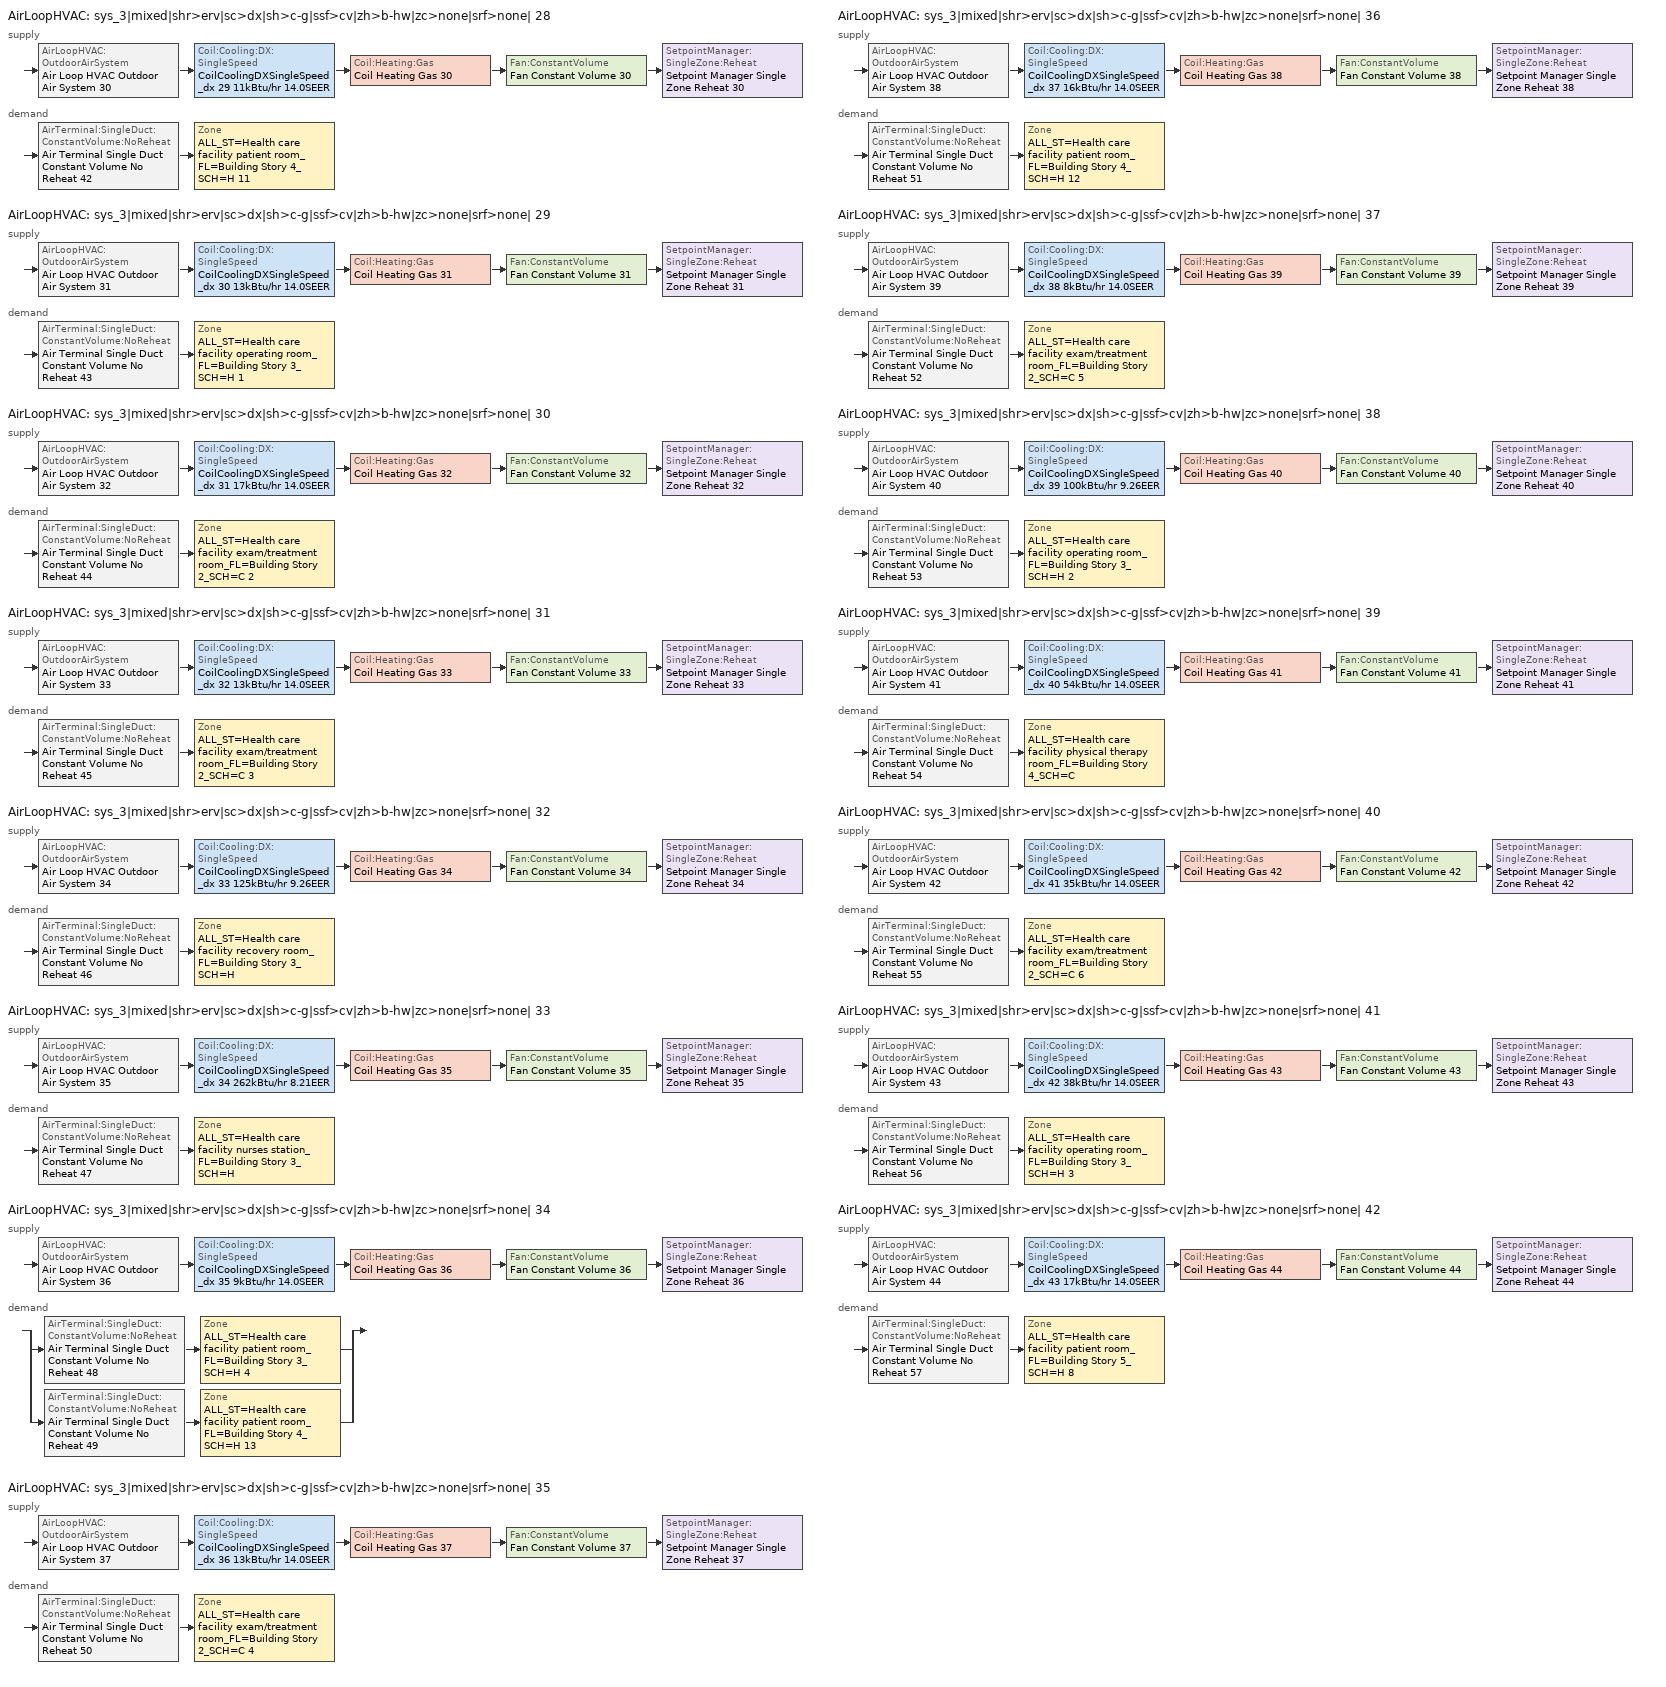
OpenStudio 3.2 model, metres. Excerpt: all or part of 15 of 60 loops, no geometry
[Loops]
AirLoopHVAC 'sys_3|mixed|shr>erv|sc>dx|sh>c-g|ssf>cv|zh>b-hw|zc>none|srf>none| 28'
 supply: AirLoopHVAC:OutdoorAirSystem 'Air Loop HVAC Outdoor Air System 30' > Coil:Cooling:DX:SingleSpeed 'CoilCoolingDXSingleSpeed_dx 29 11kBtu/hr 14.0SEER' > Coil:Heating:Gas 'Coil Heating Gas 30' > Fan:ConstantVolume 'Fan Constant Volume 30' > SetpointManager:SingleZone:Reheat 'Setpoint Manager Single Zone Reheat 30'
 demand: AirTerminal:SingleDuct:ConstantVolume:NoReheat 'Air Terminal Single Duct Constant Volume No Reheat 42' > Zone 'ALL_ST=Health care facility patient room_FL=Building Story 4_SCH=H 11'
AirLoopHVAC 'sys_3|mixed|shr>erv|sc>dx|sh>c-g|ssf>cv|zh>b-hw|zc>none|srf>none| 29'
 supply: AirLoopHVAC:OutdoorAirSystem 'Air Loop HVAC Outdoor Air System 31' > Coil:Cooling:DX:SingleSpeed 'CoilCoolingDXSingleSpeed_dx 30 13kBtu/hr 14.0SEER' > Coil:Heating:Gas 'Coil Heating Gas 31' > Fan:ConstantVolume 'Fan Constant Volume 31' > SetpointManager:SingleZone:Reheat 'Setpoint Manager Single Zone Reheat 31'
 demand: AirTerminal:SingleDuct:ConstantVolume:NoReheat 'Air Terminal Single Duct Constant Volume No Reheat 43' > Zone 'ALL_ST=Health care facility operating room_FL=Building Story 3_SCH=H 1'
AirLoopHVAC 'sys_3|mixed|shr>erv|sc>dx|sh>c-g|ssf>cv|zh>b-hw|zc>none|srf>none| 30'
 supply: AirLoopHVAC:OutdoorAirSystem 'Air Loop HVAC Outdoor Air System 32' > Coil:Cooling:DX:SingleSpeed 'CoilCoolingDXSingleSpeed_dx 31 17kBtu/hr 14.0SEER' > Coil:Heating:Gas 'Coil Heating Gas 32' > Fan:ConstantVolume 'Fan Constant Volume 32' > SetpointManager:SingleZone:Reheat 'Setpoint Manager Single Zone Reheat 32'
 demand: AirTerminal:SingleDuct:ConstantVolume:NoReheat 'Air Terminal Single Duct Constant Volume No Reheat 44' > Zone 'ALL_ST=Health care facility exam/treatment room_FL=Building Story 2_SCH=C 2'
AirLoopHVAC 'sys_3|mixed|shr>erv|sc>dx|sh>c-g|ssf>cv|zh>b-hw|zc>none|srf>none| 31'
 supply: AirLoopHVAC:OutdoorAirSystem 'Air Loop HVAC Outdoor Air System 33' > Coil:Cooling:DX:SingleSpeed 'CoilCoolingDXSingleSpeed_dx 32 13kBtu/hr 14.0SEER' > Coil:Heating:Gas 'Coil Heating Gas 33' > Fan:ConstantVolume 'Fan Constant Volume 33' > SetpointManager:SingleZone:Reheat 'Setpoint Manager Single Zone Reheat 33'
 demand: AirTerminal:SingleDuct:ConstantVolume:NoReheat 'Air Terminal Single Duct Constant Volume No Reheat 45' > Zone 'ALL_ST=Health care facility exam/treatment room_FL=Building Story 2_SCH=C 3'
AirLoopHVAC 'sys_3|mixed|shr>erv|sc>dx|sh>c-g|ssf>cv|zh>b-hw|zc>none|srf>none| 32'
 supply: AirLoopHVAC:OutdoorAirSystem 'Air Loop HVAC Outdoor Air System 34' > Coil:Cooling:DX:SingleSpeed 'CoilCoolingDXSingleSpeed_dx 33 125kBtu/hr 9.26EER' > Coil:Heating:Gas 'Coil Heating Gas 34' > Fan:ConstantVolume 'Fan Constant Volume 34' > SetpointManager:SingleZone:Reheat 'Setpoint Manager Single Zone Reheat 34'
 demand: AirTerminal:SingleDuct:ConstantVolume:NoReheat 'Air Terminal Single Duct Constant Volume No Reheat 46' > Zone 'ALL_ST=Health care facility recovery room_FL=Building Story 3_SCH=H'
AirLoopHVAC 'sys_3|mixed|shr>erv|sc>dx|sh>c-g|ssf>cv|zh>b-hw|zc>none|srf>none| 33'
 supply: AirLoopHVAC:OutdoorAirSystem 'Air Loop HVAC Outdoor Air System 35' > Coil:Cooling:DX:SingleSpeed 'CoilCoolingDXSingleSpeed_dx 34 262kBtu/hr 8.21EER' > Coil:Heating:Gas 'Coil Heating Gas 35' > Fan:ConstantVolume 'Fan Constant Volume 35' > SetpointManager:SingleZone:Reheat 'Setpoint Manager Single Zone Reheat 35'
 demand: AirTerminal:SingleDuct:ConstantVolume:NoReheat 'Air Terminal Single Duct Constant Volume No Reheat 47' > Zone 'ALL_ST=Health care facility nurses station_FL=Building Story 3_SCH=H'
AirLoopHVAC 'sys_3|mixed|shr>erv|sc>dx|sh>c-g|ssf>cv|zh>b-hw|zc>none|srf>none| 34'
 supply: AirLoopHVAC:OutdoorAirSystem 'Air Loop HVAC Outdoor Air System 36' > Coil:Cooling:DX:SingleSpeed 'CoilCoolingDXSingleSpeed_dx 35 9kBtu/hr 14.0SEER' > Coil:Heating:Gas 'Coil Heating Gas 36' > Fan:ConstantVolume 'Fan Constant Volume 36' > SetpointManager:SingleZone:Reheat 'Setpoint Manager Single Zone Reheat 36'
 demand: split
  | AirTerminal:SingleDuct:ConstantVolume:NoReheat 'Air Terminal Single Duct Constant Volume No Reheat 48' > Zone 'ALL_ST=Health care facility patient room_FL=Building Story 3_SCH=H 4'
  | AirTerminal:SingleDuct:ConstantVolume:NoReheat 'Air Terminal Single Duct Constant Volume No Reheat 49' > Zone 'ALL_ST=Health care facility patient room_FL=Building Story 4_SCH=H 13'
AirLoopHVAC 'sys_3|mixed|shr>erv|sc>dx|sh>c-g|ssf>cv|zh>b-hw|zc>none|srf>none| 35'
 supply: AirLoopHVAC:OutdoorAirSystem 'Air Loop HVAC Outdoor Air System 37' > Coil:Cooling:DX:SingleSpeed 'CoilCoolingDXSingleSpeed_dx 36 13kBtu/hr 14.0SEER' > Coil:Heating:Gas 'Coil Heating Gas 37' > Fan:ConstantVolume 'Fan Constant Volume 37' > SetpointManager:SingleZone:Reheat 'Setpoint Manager Single Zone Reheat 37'
 demand: AirTerminal:SingleDuct:ConstantVolume:NoReheat 'Air Terminal Single Duct Constant Volume No Reheat 50' > Zone 'ALL_ST=Health care facility exam/treatment room_FL=Building Story 2_SCH=C 4'
AirLoopHVAC 'sys_3|mixed|shr>erv|sc>dx|sh>c-g|ssf>cv|zh>b-hw|zc>none|srf>none| 36'
 supply: AirLoopHVAC:OutdoorAirSystem 'Air Loop HVAC Outdoor Air System 38' > Coil:Cooling:DX:SingleSpeed 'CoilCoolingDXSingleSpeed_dx 37 16kBtu/hr 14.0SEER' > Coil:Heating:Gas 'Coil Heating Gas 38' > Fan:ConstantVolume 'Fan Constant Volume 38' > SetpointManager:SingleZone:Reheat 'Setpoint Manager Single Zone Reheat 38'
 demand: AirTerminal:SingleDuct:ConstantVolume:NoReheat 'Air Terminal Single Duct Constant Volume No Reheat 51' > Zone 'ALL_ST=Health care facility patient room_FL=Building Story 4_SCH=H 12'
AirLoopHVAC 'sys_3|mixed|shr>erv|sc>dx|sh>c-g|ssf>cv|zh>b-hw|zc>none|srf>none| 37'
 supply: AirLoopHVAC:OutdoorAirSystem 'Air Loop HVAC Outdoor Air System 39' > Coil:Cooling:DX:SingleSpeed 'CoilCoolingDXSingleSpeed_dx 38 8kBtu/hr 14.0SEER' > Coil:Heating:Gas 'Coil Heating Gas 39' > Fan:ConstantVolume 'Fan Constant Volume 39' > SetpointManager:SingleZone:Reheat 'Setpoint Manager Single Zone Reheat 39'
 demand: AirTerminal:SingleDuct:ConstantVolume:NoReheat 'Air Terminal Single Duct Constant Volume No Reheat 52' > Zone 'ALL_ST=Health care facility exam/treatment room_FL=Building Story 2_SCH=C 5'
AirLoopHVAC 'sys_3|mixed|shr>erv|sc>dx|sh>c-g|ssf>cv|zh>b-hw|zc>none|srf>none| 38'
 supply: AirLoopHVAC:OutdoorAirSystem 'Air Loop HVAC Outdoor Air System 40' > Coil:Cooling:DX:SingleSpeed 'CoilCoolingDXSingleSpeed_dx 39 100kBtu/hr 9.26EER' > Coil:Heating:Gas 'Coil Heating Gas 40' > Fan:ConstantVolume 'Fan Constant Volume 40' > SetpointManager:SingleZone:Reheat 'Setpoint Manager Single Zone Reheat 40'
 demand: AirTerminal:SingleDuct:ConstantVolume:NoReheat 'Air Terminal Single Duct Constant Volume No Reheat 53' > Zone 'ALL_ST=Health care facility operating room_FL=Building Story 3_SCH=H 2'
AirLoopHVAC 'sys_3|mixed|shr>erv|sc>dx|sh>c-g|ssf>cv|zh>b-hw|zc>none|srf>none| 39'
 supply: AirLoopHVAC:OutdoorAirSystem 'Air Loop HVAC Outdoor Air System 41' > Coil:Cooling:DX:SingleSpeed 'CoilCoolingDXSingleSpeed_dx 40 54kBtu/hr 14.0SEER' > Coil:Heating:Gas 'Coil Heating Gas 41' > Fan:ConstantVolume 'Fan Constant Volume 41' > SetpointManager:SingleZone:Reheat 'Setpoint Manager Single Zone Reheat 41'
 demand: AirTerminal:SingleDuct:ConstantVolume:NoReheat 'Air Terminal Single Duct Constant Volume No Reheat 54' > Zone 'ALL_ST=Health care facility physical therapy room_FL=Building Story 4_SCH=C'
AirLoopHVAC 'sys_3|mixed|shr>erv|sc>dx|sh>c-g|ssf>cv|zh>b-hw|zc>none|srf>none| 40'
 supply: AirLoopHVAC:OutdoorAirSystem 'Air Loop HVAC Outdoor Air System 42' > Coil:Cooling:DX:SingleSpeed 'CoilCoolingDXSingleSpeed_dx 41 35kBtu/hr 14.0SEER' > Coil:Heating:Gas 'Coil Heating Gas 42' > Fan:ConstantVolume 'Fan Constant Volume 42' > SetpointManager:SingleZone:Reheat 'Setpoint Manager Single Zone Reheat 42'
 demand: AirTerminal:SingleDuct:ConstantVolume:NoReheat 'Air Terminal Single Duct Constant Volume No Reheat 55' > Zone 'ALL_ST=Health care facility exam/treatment room_FL=Building Story 2_SCH=C 6'
AirLoopHVAC 'sys_3|mixed|shr>erv|sc>dx|sh>c-g|ssf>cv|zh>b-hw|zc>none|srf>none| 41'
 supply: AirLoopHVAC:OutdoorAirSystem 'Air Loop HVAC Outdoor Air System 43' > Coil:Cooling:DX:SingleSpeed 'CoilCoolingDXSingleSpeed_dx 42 38kBtu/hr 14.0SEER' > Coil:Heating:Gas 'Coil Heating Gas 43' > Fan:ConstantVolume 'Fan Constant Volume 43' > SetpointManager:SingleZone:Reheat 'Setpoint Manager Single Zone Reheat 43'
 demand: AirTerminal:SingleDuct:ConstantVolume:NoReheat 'Air Terminal Single Duct Constant Volume No Reheat 56' > Zone 'ALL_ST=Health care facility operating room_FL=Building Story 3_SCH=H 3'
AirLoopHVAC 'sys_3|mixed|shr>erv|sc>dx|sh>c-g|ssf>cv|zh>b-hw|zc>none|srf>none| 42'
 supply: AirLoopHVAC:OutdoorAirSystem 'Air Loop HVAC Outdoor Air System 44' > Coil:Cooling:DX:SingleSpeed 'CoilCoolingDXSingleSpeed_dx 43 17kBtu/hr 14.0SEER' > Coil:Heating:Gas 'Coil Heating Gas 44' > Fan:ConstantVolume 'Fan Constant Volume 44' > SetpointManager:SingleZone:Reheat 'Setpoint Manager Single Zone Reheat 44'
 demand: AirTerminal:SingleDuct:ConstantVolume:NoReheat 'Air Terminal Single Duct Constant Volume No Reheat 57' > Zone 'ALL_ST=Health care facility patient room_FL=Building Story 5_SCH=H 8'
[Sizing:Zone] Zone Cooling Design Supply Air Temperature Input Method=TemperatureDifference; Zone Cooling Design Supply Air Temperature {C}=14; Zone Cooling Design Supply Air Temperature Difference {deltaC}=11; Zone Heating Design Supply Air Temperature Input Method=TemperatureDifference; Zone Heating Design Supply Air Temperature {C}=40; Zone Heating Design Supply Air Temperature Difference {deltaC}=21; Zone Cooling Design Supply Air Humidity Ratio {kg-H2O/kg-air}=0.0085; Zone Heating Design Supply Air Humidity Ratio {kg-H2O/kg-air}=0.008; Zone Heating Sizing Factor=1.3; Zone Cooling Sizing Factor=1.1; Cooling Design Air Flow Method=DesignDay; Heating Design Air Flow Method=DesignDay; Account for Dedicated Outdoor Air System=No; Dedicated Outdoor Air System Control Strategy=NeutralSupplyAir; Dedicated Outdoor Air Low Setpoint Temperature for Design {C}=autosize; Dedicated Outdoor Air High Setpoint Temperature for Design {C}=autosize
ALL_ST=Health care facility patient room_FL=Building Story 4_SCH=H 11; ALL_ST=Health care facility operating room_FL=Building Story 3_SCH=H 1; ALL_ST=Health care facility exam/treatment room_FL=Building Story 2_SCH=C 2; ALL_ST=Health care facility exam/treatment room_FL=Building Story 2_SCH=C 3; ALL_ST=Health care facility recovery room_FL=Building Story 3_SCH=H; ALL_ST=Health care facility nurses station_FL=Building Story 3_SCH=H; ALL_ST=Health care facility patient room_FL=Building Story 3_SCH=H 4; ALL_ST=Health care facility exam/treatment room_FL=Building Story 2_SCH=C 4; ALL_ST=Health care facility patient room_FL=Building Story 4_SCH=H 12; ALL_ST=Health care facility exam/treatment room_FL=Building Story 2_SCH=C 5; ALL_ST=Health care facility operating room_FL=Building Story 3_SCH=H 2; ALL_ST=Health care facility physical therapy room_FL=Building Story 4_SCH=C; ALL_ST=Health care facility exam/treatment room_FL=Building Story 2_SCH=C 6; ALL_ST=Health care facility operating room_FL=Building Story 3_SCH=H 3; ALL_ST=Health care facility patient room_FL=Building Story 5_SCH=H 8; ALL_ST=Health care facility patient room_FL=Building Story 4_SCH=H 13
[Zone equipment]
ALL_ST=Health care facility patient room_FL=Building Story 4_SCH=H 11: Zone HVAC Baseboard Convective Water 42, Air Terminal Single Duct Constant Volume No Reheat 42
ALL_ST=Health care facility operating room_FL=Building Story 3_SCH=H 1: Zone HVAC Baseboard Convective Water 43, Air Terminal Single Duct Constant Volume No Reheat 43
ALL_ST=Health care facility exam/treatment room_FL=Building Story 2_SCH=C 2: Zone HVAC Baseboard Convective Water 44, Air Terminal Single Duct Constant Volume No Reheat 44
ALL_ST=Health care facility exam/treatment room_FL=Building Story 2_SCH=C 3: Zone HVAC Baseboard Convective Water 45, Air Terminal Single Duct Constant Volume No Reheat 45
ALL_ST=Health care facility recovery room_FL=Building Story 3_SCH=H: Zone HVAC Baseboard Convective Water 46, Air Terminal Single Duct Constant Volume No Reheat 46
ALL_ST=Health care facility nurses station_FL=Building Story 3_SCH=H: Zone HVAC Baseboard Convective Water 47, Air Terminal Single Duct Constant Volume No Reheat 47
ALL_ST=Health care facility patient room_FL=Building Story 3_SCH=H 4: Zone HVAC Baseboard Convective Water 48, Air Terminal Single Duct Constant Volume No Reheat 48
ALL_ST=Health care facility exam/treatment room_FL=Building Story 2_SCH=C 4: Zone HVAC Baseboard Convective Water 50, Air Terminal Single Duct Constant Volume No Reheat 50
ALL_ST=Health care facility patient room_FL=Building Story 4_SCH=H 12: Zone HVAC Baseboard Convective Water 51, Air Terminal Single Duct Constant Volume No Reheat 51
ALL_ST=Health care facility exam/treatment room_FL=Building Story 2_SCH=C 5: Zone HVAC Baseboard Convective Water 52, Air Terminal Single Duct Constant Volume No Reheat 52
ALL_ST=Health care facility operating room_FL=Building Story 3_SCH=H 2: Zone HVAC Baseboard Convective Water 53, Air Terminal Single Duct Constant Volume No Reheat 53
ALL_ST=Health care facility physical therapy room_FL=Building Story 4_SCH=C: Zone HVAC Baseboard Convective Water 54, Air Terminal Single Duct Constant Volume No Reheat 54
ALL_ST=Health care facility exam/treatment room_FL=Building Story 2_SCH=C 6: Zone HVAC Baseboard Convective Water 55, Air Terminal Single Duct Constant Volume No Reheat 55
ALL_ST=Health care facility operating room_FL=Building Story 3_SCH=H 3: Zone HVAC Baseboard Convective Water 56, Air Terminal Single Duct Constant Volume No Reheat 56
ALL_ST=Health care facility patient room_FL=Building Story 5_SCH=H 8: Zone HVAC Baseboard Convective Water 57, Air Terminal Single Duct Constant Volume No Reheat 57
ALL_ST=Health care facility patient room_FL=Building Story 4_SCH=H 13: Zone HVAC Baseboard Convective Water 49, Air Terminal Single Duct Constant Volume No Reheat 49
[AirLoopHVAC] Design Supply Air Flow Rate {m3/s}=autosize; Design Return Air Flow Fraction of Supply Air Flow=1
Name | Availability Schedule
sys_3|mixed|shr>erv|sc>dx|sh>c-g|ssf>cv|zh>b-hw|zc>none|srf>none| 28 | sys_3|mixed|shr>none|sc>dx|sh>c-g|ssf>cv|zh>b-hw|zc>none|srf>none| 28 Occ Sch
sys_3|mixed|shr>erv|sc>dx|sh>c-g|ssf>cv|zh>b-hw|zc>none|srf>none| 29 | sys_3|mixed|shr>none|sc>dx|sh>c-g|ssf>cv|zh>b-hw|zc>none|srf>none| 29 Occ Sch
sys_3|mixed|shr>erv|sc>dx|sh>c-g|ssf>cv|zh>b-hw|zc>none|srf>none| 30 | sys_3|mixed|shr>none|sc>dx|sh>c-g|ssf>cv|zh>b-hw|zc>none|srf>none| 30 Occ Sch
sys_3|mixed|shr>erv|sc>dx|sh>c-g|ssf>cv|zh>b-hw|zc>none|srf>none| 31 | sys_3|mixed|shr>none|sc>dx|sh>c-g|ssf>cv|zh>b-hw|zc>none|srf>none| 31 Occ Sch
sys_3|mixed|shr>erv|sc>dx|sh>c-g|ssf>cv|zh>b-hw|zc>none|srf>none| 32 | sys_3|mixed|shr>none|sc>dx|sh>c-g|ssf>cv|zh>b-hw|zc>none|srf>none| 32 Occ Sch
sys_3|mixed|shr>erv|sc>dx|sh>c-g|ssf>cv|zh>b-hw|zc>none|srf>none| 33 | sys_3|mixed|shr>none|sc>dx|sh>c-g|ssf>cv|zh>b-hw|zc>none|srf>none| 33 Occ Sch
sys_3|mixed|shr>erv|sc>dx|sh>c-g|ssf>cv|zh>b-hw|zc>none|srf>none| 34 | sys_3|mixed|shr>none|sc>dx|sh>c-g|ssf>cv|zh>b-hw|zc>none|srf>none| 34 Occ Sch
sys_3|mixed|shr>erv|sc>dx|sh>c-g|ssf>cv|zh>b-hw|zc>none|srf>none| 35 | sys_3|mixed|shr>none|sc>dx|sh>c-g|ssf>cv|zh>b-hw|zc>none|srf>none| 35 Occ Sch
sys_3|mixed|shr>erv|sc>dx|sh>c-g|ssf>cv|zh>b-hw|zc>none|srf>none| 36 | sys_3|mixed|shr>none|sc>dx|sh>c-g|ssf>cv|zh>b-hw|zc>none|srf>none| 36 Occ Sch
sys_3|mixed|shr>erv|sc>dx|sh>c-g|ssf>cv|zh>b-hw|zc>none|srf>none| 37 | sys_3|mixed|shr>none|sc>dx|sh>c-g|ssf>cv|zh>b-hw|zc>none|srf>none| 37 Occ Sch
sys_3|mixed|shr>erv|sc>dx|sh>c-g|ssf>cv|zh>b-hw|zc>none|srf>none| 38 | sys_3|mixed|shr>none|sc>dx|sh>c-g|ssf>cv|zh>b-hw|zc>none|srf>none| 38 Occ Sch
sys_3|mixed|shr>erv|sc>dx|sh>c-g|ssf>cv|zh>b-hw|zc>none|srf>none| 39 | sys_3|mixed|shr>none|sc>dx|sh>c-g|ssf>cv|zh>b-hw|zc>none|srf>none| 39 Occ Sch
sys_3|mixed|shr>erv|sc>dx|sh>c-g|ssf>cv|zh>b-hw|zc>none|srf>none| 40 | sys_3|mixed|shr>none|sc>dx|sh>c-g|ssf>cv|zh>b-hw|zc>none|srf>none| 40 Occ Sch
sys_3|mixed|shr>erv|sc>dx|sh>c-g|ssf>cv|zh>b-hw|zc>none|srf>none| 41 | sys_3|mixed|shr>none|sc>dx|sh>c-g|ssf>cv|zh>b-hw|zc>none|srf>none| 41 Occ Sch
sys_3|mixed|shr>erv|sc>dx|sh>c-g|ssf>cv|zh>b-hw|zc>none|srf>none| 42 | sys_3|mixed|shr>none|sc>dx|sh>c-g|ssf>cv|zh>b-hw|zc>none|srf>none| 42 Occ Sch
[Sizing:System] Type of Load to Size On=Sensible; Design Outdoor Air Flow Rate {m3/s}=Autosize; Central Heating Maximum System Air Flow Ratio=1; Preheat Design Temperature {C}=7; Preheat Design Humidity Ratio {kg-H2O/kg-Air}=0.008; Precool Design Temperature {C}=13; Precool Design Humidity Ratio {kg-H2O/kg-Air}=0.008; Central Cooling Design Supply Air Temperature {C}=13; Central Heating Design Supply Air Temperature {C}=43; Sizing Option=NonCoincident; 100% Outdoor Air in Cooling=No; 100% Outdoor Air in Heating=No; Central Cooling Design Supply Air Humidity Ratio {kg-H2O/kg-Air}=0.0085; Central Heating Design Supply Air Humidity Ratio {kg-H2O/kg-Air}=0.008; Cooling Design Air Flow Method=DesignDay; Cooling Design Air Flow Rate {m3/s}=0; Heating Design Air Flow Method=DesignDay; Heating Design Air Flow Rate {m3/s}=0; System Outdoor Air Method=ZoneSum; Zone Maximum Outdoor Air Fraction=1; Cooling Supply Air Flow Rate Per Floor Area {m3/s-m2}=0.00996765; Cooling Fraction of Autosized Cooling Supply Air Flow Rate=1; Cooling Supply Air Flow Rate Per Unit Cooling Capacity {m3/s-W}=3.94755e-05; Heating Supply Air Flow Rate Per Floor Area {m3/s-m2}=0.00996765; Heating Fraction of Autosized Heating Supply Air Flow Rate=1; Heating Fraction of Autosized Cooling Supply Air Flow Rate=1; Heating Supply Air Flow Rate Per Unit Heating Capacity {m3/s-W}=3.15882e-05; Cooling Design Capacity Method=CoolingDesignCapacity; Cooling Design Capacity {W}=autosize; Cooling Design Capacity Per Floor Area {W/m2}=234.7; Fraction of Autosized Cooling Design Capacity=1; Heating Design Capacity Method=HeatingDesignCapacity; Heating Design Capacity {W}=autosize; Heating Design Capacity Per Floor Area {W/m2}=157; Fraction of Autosized Heating Design Capacity=1; Central Cooling Capacity Control Method=OnOff
sys_3|mixed|shr>erv|sc>dx|sh>c-g|ssf>cv|zh>b-hw|zc>none|srf>none| 28; sys_3|mixed|shr>erv|sc>dx|sh>c-g|ssf>cv|zh>b-hw|zc>none|srf>none| 29; sys_3|mixed|shr>erv|sc>dx|sh>c-g|ssf>cv|zh>b-hw|zc>none|srf>none| 30; sys_3|mixed|shr>erv|sc>dx|sh>c-g|ssf>cv|zh>b-hw|zc>none|srf>none| 31; sys_3|mixed|shr>erv|sc>dx|sh>c-g|ssf>cv|zh>b-hw|zc>none|srf>none| 32; sys_3|mixed|shr>erv|sc>dx|sh>c-g|ssf>cv|zh>b-hw|zc>none|srf>none| 33; sys_3|mixed|shr>erv|sc>dx|sh>c-g|ssf>cv|zh>b-hw|zc>none|srf>none| 34; sys_3|mixed|shr>erv|sc>dx|sh>c-g|ssf>cv|zh>b-hw|zc>none|srf>none| 35; sys_3|mixed|shr>erv|sc>dx|sh>c-g|ssf>cv|zh>b-hw|zc>none|srf>none| 36; sys_3|mixed|shr>erv|sc>dx|sh>c-g|ssf>cv|zh>b-hw|zc>none|srf>none| 37; sys_3|mixed|shr>erv|sc>dx|sh>c-g|ssf>cv|zh>b-hw|zc>none|srf>none| 38; sys_3|mixed|shr>erv|sc>dx|sh>c-g|ssf>cv|zh>b-hw|zc>none|srf>none| 39; sys_3|mixed|shr>erv|sc>dx|sh>c-g|ssf>cv|zh>b-hw|zc>none|srf>none| 40; sys_3|mixed|shr>erv|sc>dx|sh>c-g|ssf>cv|zh>b-hw|zc>none|srf>none| 41; sys_3|mixed|shr>erv|sc>dx|sh>c-g|ssf>cv|zh>b-hw|zc>none|srf>none| 42
[Fan:ConstantVolume] Availability Schedule=Always On Discrete; Fan Total Efficiency=0.39975; Pressure Rise {Pa}=640; Maximum Flow Rate {m3/s}=AutoSize; Motor Efficiency=0.615
Fan Constant Volume 30; Fan Constant Volume 31; Fan Constant Volume 32; Fan Constant Volume 33; Fan Constant Volume 34; Fan Constant Volume 35; Fan Constant Volume 36; Fan Constant Volume 37; Fan Constant Volume 38; Fan Constant Volume 39; Fan Constant Volume 40; Fan Constant Volume 41; Fan Constant Volume 42; Fan Constant Volume 43; Fan Constant Volume 44
[Coil:Cooling:DX:SingleSpeed] Availability Schedule=Always On Discrete; Rated Total Cooling Capacity {W}=autosize; Rated Sensible Heat Ratio=autosize; Rated Air Flow Rate {m3/s}=autosize; Rated Evaporator Fan Power Per Volume Flow Rate {W/(m3/s)}=773.3; Total Cooling Capacity Function of Temperature Curve=DXCOOL-NECB2011-REF-CAPFT; Total Cooling Capacity Function of Flow Fraction Curve=DXCOOL-NECB2011-REF-CAPFFLOW; Energy Input Ratio Function of Temperature Curve=DXCOOL-NECB2011-REF-COOLEIRFT; Energy Input Ratio Function of Flow Fraction Curve=DXCOOL-NECB2011-REF-COOLEIRFFLOW; Part Load Fraction Correlation Curve=DXCOOL-NECB2011-REF-COOLPLFFPLR; Minimum Outdoor Dry-Bulb Temperature for Compressor Operation {C}=-25; Condenser Type=AirCooled; Evaporative Condenser Effectiveness=0; Evaporative Condenser Air Flow Rate {m3/s}=Autosize; Evaporative Condenser Pump Rated Power Consumption {W}=Autosize; Crankcase Heater Capacity {W}=0; Maximum Outdoor Dry-Bulb Temperature for Crankcase Heater Operation {C}=0; Basin Heater Capacity {W/K}=0; Basin Heater Setpoint Temperature {C}=10
Name | Rated COP {W/W}
CoilCoolingDXSingleSpeed_dx 29 11kBtu/hr 14.0SEER; CoilCoolingDXSingleSpeed_dx 30 13kBtu/hr 14.0SEER; CoilCoolingDXSingleSpeed_dx 31 17kBtu/hr 14.0SEER; CoilCoolingDXSingleSpeed_dx 32 13kBtu/hr 14.0SEER; CoilCoolingDXSingleSpeed_dx 35 9kBtu/hr 14.0SEER; CoilCoolingDXSingleSpeed_dx 36 13kBtu/hr 14.0SEER; CoilCoolingDXSingleSpeed_dx 37 16kBtu/hr 14.0SEER; CoilCoolingDXSingleSpeed_dx 38 8kBtu/hr 14.0SEER; CoilCoolingDXSingleSpeed_dx 40 54kBtu/hr 14.0SEER; CoilCoolingDXSingleSpeed_dx 41 35kBtu/hr 14.0SEER; CoilCoolingDXSingleSpeed_dx 42 38kBtu/hr 14.0SEER; CoilCoolingDXSingleSpeed_dx 43 17kBtu/hr 14.0SEER | 4.11713
CoilCoolingDXSingleSpeed_dx 33 125kBtu/hr 9.26EER; CoilCoolingDXSingleSpeed_dx 39 100kBtu/hr 9.26EER | 3.21949
CoilCoolingDXSingleSpeed_dx 34 262kBtu/hr 8.21EER | 2.8699
[Coil:Heating:Gas] Availability Schedule=Always On Discrete; Nominal Capacity {W}=AutoSize; Parasitic Electric Load {W}=0; Part Load Fraction Correlation Curve=FURNACE-EFFPLR-NECB2011; Parasitic Gas Load {W}=0
Name | Gas Burner Efficiency
Coil Heating Gas 30; Coil Heating Gas 31; Coil Heating Gas 32; Coil Heating Gas 33; Coil Heating Gas 36; Coil Heating Gas 37; Coil Heating Gas 38; Coil Heating Gas 39; Coil Heating Gas 41; Coil Heating Gas 42; Coil Heating Gas 43; Coil Heating Gas 44 | 0.924
Coil Heating Gas 34; Coil Heating Gas 35; Coil Heating Gas 40 | 0.81
[Controller:OutdoorAir] Minimum Outdoor Air Flow Rate {m3/s}=autosize; Maximum Outdoor Air Flow Rate {m3/s}=Autosize; Economizer Control Action Type=ModulateFlow; Lockout Type=NoLockout; Minimum Limit Type=FixedMinimum; High Humidity Control=No; Heat Recovery Bypass Control Type=BypassWhenOAFlowGreaterThanMinimum
Name | Economizer Control Type | Economizer Maximum Limit Dry-Bulb Temperature {C} | Economizer Maximum Limit Enthalpy {J/kg} | Economizer Minimum Limit Dry-Bulb Temperature {C} | Minimum Outdoor Air Schedule | Controller Mechanical Ventilation
Controller Outdoor Air 30 | NoEconomizer | 28 | 64000 | -100 | sys_3|mixed|shr>none|sc>dx|sh>c-g|ssf>cv|zh>b-hw|zc>none|srf>none| 28 Occ Sch | Controller Mechanical Ventilation 30
Controller Outdoor Air 31 | NoEconomizer | 28 | 64000 | -100 | sys_3|mixed|shr>none|sc>dx|sh>c-g|ssf>cv|zh>b-hw|zc>none|srf>none| 29 Occ Sch | Controller Mechanical Ventilation 31
Controller Outdoor Air 32 | NoEconomizer | 28 | 64000 | -100 | sys_3|mixed|shr>none|sc>dx|sh>c-g|ssf>cv|zh>b-hw|zc>none|srf>none| 30 Occ Sch | Controller Mechanical Ventilation 32
Controller Outdoor Air 33 | NoEconomizer | 28 | 64000 | -100 | sys_3|mixed|shr>none|sc>dx|sh>c-g|ssf>cv|zh>b-hw|zc>none|srf>none| 31 Occ Sch | Controller Mechanical Ventilation 33
Controller Outdoor Air 34 | DifferentialEnthalpy |  |  |  | sys_3|mixed|shr>none|sc>dx|sh>c-g|ssf>cv|zh>b-hw|zc>none|srf>none| 32 Occ Sch | Controller Mechanical Ventilation 34
Controller Outdoor Air 35 | DifferentialEnthalpy |  |  |  | sys_3|mixed|shr>none|sc>dx|sh>c-g|ssf>cv|zh>b-hw|zc>none|srf>none| 33 Occ Sch | Controller Mechanical Ventilation 35
Controller Outdoor Air 36 | NoEconomizer | 28 | 64000 | -100 | sys_3|mixed|shr>none|sc>dx|sh>c-g|ssf>cv|zh>b-hw|zc>none|srf>none| 34 Occ Sch | Controller Mechanical Ventilation 36
Controller Outdoor Air 37 | NoEconomizer | 28 | 64000 | -100 | sys_3|mixed|shr>none|sc>dx|sh>c-g|ssf>cv|zh>b-hw|zc>none|srf>none| 35 Occ Sch | Controller Mechanical Ventilation 37
Controller Outdoor Air 38 | NoEconomizer | 28 | 64000 | -100 | sys_3|mixed|shr>none|sc>dx|sh>c-g|ssf>cv|zh>b-hw|zc>none|srf>none| 36 Occ Sch | Controller Mechanical Ventilation 38
Controller Outdoor Air 39 | NoEconomizer | 28 | 64000 | -100 | sys_3|mixed|shr>none|sc>dx|sh>c-g|ssf>cv|zh>b-hw|zc>none|srf>none| 37 Occ Sch | Controller Mechanical Ventilation 39
Controller Outdoor Air 40 | DifferentialEnthalpy |  |  |  | sys_3|mixed|shr>none|sc>dx|sh>c-g|ssf>cv|zh>b-hw|zc>none|srf>none| 38 Occ Sch | Controller Mechanical Ventilation 40
Controller Outdoor Air 41 | NoEconomizer | 28 | 64000 | -100 | sys_3|mixed|shr>none|sc>dx|sh>c-g|ssf>cv|zh>b-hw|zc>none|srf>none| 39 Occ Sch | Controller Mechanical Ventilation 41
Controller Outdoor Air 42 | NoEconomizer | 28 | 64000 | -100 | sys_3|mixed|shr>none|sc>dx|sh>c-g|ssf>cv|zh>b-hw|zc>none|srf>none| 40 Occ Sch | Controller Mechanical Ventilation 42
Controller Outdoor Air 43 | NoEconomizer | 28 | 64000 | -100 | sys_3|mixed|shr>none|sc>dx|sh>c-g|ssf>cv|zh>b-hw|zc>none|srf>none| 41 Occ Sch | Controller Mechanical Ventilation 43
Controller Outdoor Air 44 | NoEconomizer | 28 | 64000 | -100 | sys_3|mixed|shr>none|sc>dx|sh>c-g|ssf>cv|zh>b-hw|zc>none|srf>none| 42 Occ Sch | Controller Mechanical Ventilation 44
[Controller:MechanicalVentilation] Availability Schedule=Always On Discrete; System Outdoor Air Method=ZoneSum
Controller Mechanical Ventilation 30; Controller Mechanical Ventilation 31; Controller Mechanical Ventilation 32; Controller Mechanical Ventilation 33; Controller Mechanical Ventilation 34; Controller Mechanical Ventilation 35; Controller Mechanical Ventilation 36; Controller Mechanical Ventilation 37; Controller Mechanical Ventilation 38; Controller Mechanical Ventilation 39; Controller Mechanical Ventilation 40; Controller Mechanical Ventilation 41; Controller Mechanical Ventilation 42; Controller Mechanical Ventilation 43; Controller Mechanical Ventilation 44
[AirLoopHVAC:OutdoorAirSystem]
Name | Controller
Air Loop HVAC Outdoor Air System 30 | Controller Outdoor Air 30
Air Loop HVAC Outdoor Air System 31 | Controller Outdoor Air 31
Air Loop HVAC Outdoor Air System 32 | Controller Outdoor Air 32
Air Loop HVAC Outdoor Air System 33 | Controller Outdoor Air 33
Air Loop HVAC Outdoor Air System 34 | Controller Outdoor Air 34
Air Loop HVAC Outdoor Air System 35 | Controller Outdoor Air 35
Air Loop HVAC Outdoor Air System 36 | Controller Outdoor Air 36
Air Loop HVAC Outdoor Air System 37 | Controller Outdoor Air 37
Air Loop HVAC Outdoor Air System 38 | Controller Outdoor Air 38
Air Loop HVAC Outdoor Air System 39 | Controller Outdoor Air 39
Air Loop HVAC Outdoor Air System 40 | Controller Outdoor Air 40
Air Loop HVAC Outdoor Air System 41 | Controller Outdoor Air 41
Air Loop HVAC Outdoor Air System 42 | Controller Outdoor Air 42
Air Loop HVAC Outdoor Air System 43 | Controller Outdoor Air 43
Air Loop HVAC Outdoor Air System 44 | Controller Outdoor Air 44
[SetpointManager:SingleZone:Reheat] Minimum Supply Air Temperature {C}=13; Maximum Supply Air Temperature {C}=43
Name | Control Zone
Setpoint Manager Single Zone Reheat 30 | ALL_ST=Health care facility patient room_FL=Building Story 4_SCH=H 11
Setpoint Manager Single Zone Reheat 31 | ALL_ST=Health care facility operating room_FL=Building Story 3_SCH=H 1
Setpoint Manager Single Zone Reheat 32 | ALL_ST=Health care facility exam/treatment room_FL=Building Story 2_SCH=C 2
Setpoint Manager Single Zone Reheat 33 | ALL_ST=Health care facility exam/treatment room_FL=Building Story 2_SCH=C 3
Setpoint Manager Single Zone Reheat 34 | ALL_ST=Health care facility recovery room_FL=Building Story 3_SCH=H
Setpoint Manager Single Zone Reheat 35 | ALL_ST=Health care facility nurses station_FL=Building Story 3_SCH=H
Setpoint Manager Single Zone Reheat 36 | ALL_ST=Health care facility patient room_FL=Building Story 3_SCH=H 4
Setpoint Manager Single Zone Reheat 37 | ALL_ST=Health care facility exam/treatment room_FL=Building Story 2_SCH=C 4
Setpoint Manager Single Zone Reheat 38 | ALL_ST=Health care facility patient room_FL=Building Story 4_SCH=H 12
Setpoint Manager Single Zone Reheat 39 | ALL_ST=Health care facility exam/treatment room_FL=Building Story 2_SCH=C 5
Setpoint Manager Single Zone Reheat 40 | ALL_ST=Health care facility operating room_FL=Building Story 3_SCH=H 2
Setpoint Manager Single Zone Reheat 41 | ALL_ST=Health care facility physical therapy room_FL=Building Story 4_SCH=C
Setpoint Manager Single Zone Reheat 42 | ALL_ST=Health care facility exam/treatment room_FL=Building Story 2_SCH=C 6
Setpoint Manager Single Zone Reheat 43 | ALL_ST=Health care facility operating room_FL=Building Story 3_SCH=H 3
Setpoint Manager Single Zone Reheat 44 | ALL_ST=Health care facility patient room_FL=Building Story 5_SCH=H 8
[AirTerminal:SingleDuct:ConstantVolume:NoReheat] Availability Schedule=Always On Discrete; Maximum Air Flow Rate {m3/s}=AutoSize
Air Terminal Single Duct Constant Volume No Reheat 42; Air Terminal Single Duct Constant Volume No Reheat 43; Air Terminal Single Duct Constant Volume No Reheat 44; Air Terminal Single Duct Constant Volume No Reheat 45; Air Terminal Single Duct Constant Volume No Reheat 46; Air Terminal Single Duct Constant Volume No Reheat 47; Air Terminal Single Duct Constant Volume No Reheat 48; Air Terminal Single Duct Constant Volume No Reheat 49; Air Terminal Single Duct Constant Volume No Reheat 50; Air Terminal Single Duct Constant Volume No Reheat 51; Air Terminal Single Duct Constant Volume No Reheat 52; Air Terminal Single Duct Constant Volume No Reheat 53; Air Terminal Single Duct Constant Volume No Reheat 54; Air Terminal Single Duct Constant Volume No Reheat 55; Air Terminal Single Duct Constant Volume No Reheat 56; Air Terminal Single Duct Constant Volume No Reheat 57
[Schedule:Ruleset]
Name | Default Day Schedule | Summer Design Day Schedule | Winter Design Day Schedule
sys_3|mixed|shr>none|sc>dx|sh>c-g|ssf>cv|zh>b-hw|zc>none|srf>none| 28 Occ Sch | sys_3|mixed|shr>none|sc>dx|sh>c-g|ssf>cv|zh>b-hw|zc>none|srf>none| 28 Occ Sch Default | sys_3|mixed|shr>none|sc>dx|sh>c-g|ssf>cv|zh>b-hw|zc>none|srf>none| 28 Occ Sch Summer Design Day | sys_3|mixed|shr>none|sc>dx|sh>c-g|ssf>cv|zh>b-hw|zc>none|srf>none| 28 Occ Sch Winter Design Day
sys_3|mixed|shr>none|sc>dx|sh>c-g|ssf>cv|zh>b-hw|zc>none|srf>none| 29 Occ Sch | sys_3|mixed|shr>none|sc>dx|sh>c-g|ssf>cv|zh>b-hw|zc>none|srf>none| 29 Occ Sch Default | sys_3|mixed|shr>none|sc>dx|sh>c-g|ssf>cv|zh>b-hw|zc>none|srf>none| 29 Occ Sch Summer Design Day | sys_3|mixed|shr>none|sc>dx|sh>c-g|ssf>cv|zh>b-hw|zc>none|srf>none| 29 Occ Sch Winter Design Day
sys_3|mixed|shr>none|sc>dx|sh>c-g|ssf>cv|zh>b-hw|zc>none|srf>none| 30 Occ Sch | sys_3|mixed|shr>none|sc>dx|sh>c-g|ssf>cv|zh>b-hw|zc>none|srf>none| 30 Occ Sch Default | sys_3|mixed|shr>none|sc>dx|sh>c-g|ssf>cv|zh>b-hw|zc>none|srf>none| 30 Occ Sch Summer Design Day | sys_3|mixed|shr>none|sc>dx|sh>c-g|ssf>cv|zh>b-hw|zc>none|srf>none| 30 Occ Sch Winter Design Day
sys_3|mixed|shr>none|sc>dx|sh>c-g|ssf>cv|zh>b-hw|zc>none|srf>none| 31 Occ Sch | sys_3|mixed|shr>none|sc>dx|sh>c-g|ssf>cv|zh>b-hw|zc>none|srf>none| 31 Occ Sch Default | sys_3|mixed|shr>none|sc>dx|sh>c-g|ssf>cv|zh>b-hw|zc>none|srf>none| 31 Occ Sch Summer Design Day | sys_3|mixed|shr>none|sc>dx|sh>c-g|ssf>cv|zh>b-hw|zc>none|srf>none| 31 Occ Sch Winter Design Day
sys_3|mixed|shr>none|sc>dx|sh>c-g|ssf>cv|zh>b-hw|zc>none|srf>none| 32 Occ Sch | sys_3|mixed|shr>none|sc>dx|sh>c-g|ssf>cv|zh>b-hw|zc>none|srf>none| 32 Occ Sch Default | sys_3|mixed|shr>none|sc>dx|sh>c-g|ssf>cv|zh>b-hw|zc>none|srf>none| 32 Occ Sch Summer Design Day | sys_3|mixed|shr>none|sc>dx|sh>c-g|ssf>cv|zh>b-hw|zc>none|srf>none| 32 Occ Sch Winter Design Day
sys_3|mixed|shr>none|sc>dx|sh>c-g|ssf>cv|zh>b-hw|zc>none|srf>none| 33 Occ Sch | sys_3|mixed|shr>none|sc>dx|sh>c-g|ssf>cv|zh>b-hw|zc>none|srf>none| 33 Occ Sch Default | sys_3|mixed|shr>none|sc>dx|sh>c-g|ssf>cv|zh>b-hw|zc>none|srf>none| 33 Occ Sch Summer Design Day | sys_3|mixed|shr>none|sc>dx|sh>c-g|ssf>cv|zh>b-hw|zc>none|srf>none| 33 Occ Sch Winter Design Day
sys_3|mixed|shr>none|sc>dx|sh>c-g|ssf>cv|zh>b-hw|zc>none|srf>none| 34 Occ Sch | sys_3|mixed|shr>none|sc>dx|sh>c-g|ssf>cv|zh>b-hw|zc>none|srf>none| 34 Occ Sch Default | sys_3|mixed|shr>none|sc>dx|sh>c-g|ssf>cv|zh>b-hw|zc>none|srf>none| 34 Occ Sch Summer Design Day | sys_3|mixed|shr>none|sc>dx|sh>c-g|ssf>cv|zh>b-hw|zc>none|srf>none| 34 Occ Sch Winter Design Day
sys_3|mixed|shr>none|sc>dx|sh>c-g|ssf>cv|zh>b-hw|zc>none|srf>none| 35 Occ Sch | sys_3|mixed|shr>none|sc>dx|sh>c-g|ssf>cv|zh>b-hw|zc>none|srf>none| 35 Occ Sch Default | sys_3|mixed|shr>none|sc>dx|sh>c-g|ssf>cv|zh>b-hw|zc>none|srf>none| 35 Occ Sch Summer Design Day | sys_3|mixed|shr>none|sc>dx|sh>c-g|ssf>cv|zh>b-hw|zc>none|srf>none| 35 Occ Sch Winter Design Day
sys_3|mixed|shr>none|sc>dx|sh>c-g|ssf>cv|zh>b-hw|zc>none|srf>none| 36 Occ Sch | sys_3|mixed|shr>none|sc>dx|sh>c-g|ssf>cv|zh>b-hw|zc>none|srf>none| 36 Occ Sch Default | sys_3|mixed|shr>none|sc>dx|sh>c-g|ssf>cv|zh>b-hw|zc>none|srf>none| 36 Occ Sch Summer Design Day | sys_3|mixed|shr>none|sc>dx|sh>c-g|ssf>cv|zh>b-hw|zc>none|srf>none| 36 Occ Sch Winter Design Day
sys_3|mixed|shr>none|sc>dx|sh>c-g|ssf>cv|zh>b-hw|zc>none|srf>none| 37 Occ Sch | sys_3|mixed|shr>none|sc>dx|sh>c-g|ssf>cv|zh>b-hw|zc>none|srf>none| 37 Occ Sch Default | sys_3|mixed|shr>none|sc>dx|sh>c-g|ssf>cv|zh>b-hw|zc>none|srf>none| 37 Occ Sch Summer Design Day | sys_3|mixed|shr>none|sc>dx|sh>c-g|ssf>cv|zh>b-hw|zc>none|srf>none| 37 Occ Sch Winter Design Day
sys_3|mixed|shr>none|sc>dx|sh>c-g|ssf>cv|zh>b-hw|zc>none|srf>none| 38 Occ Sch | sys_3|mixed|shr>none|sc>dx|sh>c-g|ssf>cv|zh>b-hw|zc>none|srf>none| 38 Occ Sch Default | sys_3|mixed|shr>none|sc>dx|sh>c-g|ssf>cv|zh>b-hw|zc>none|srf>none| 38 Occ Sch Summer Design Day | sys_3|mixed|shr>none|sc>dx|sh>c-g|ssf>cv|zh>b-hw|zc>none|srf>none| 38 Occ Sch Winter Design Day
sys_3|mixed|shr>none|sc>dx|sh>c-g|ssf>cv|zh>b-hw|zc>none|srf>none| 39 Occ Sch | sys_3|mixed|shr>none|sc>dx|sh>c-g|ssf>cv|zh>b-hw|zc>none|srf>none| 39 Occ Sch Default | sys_3|mixed|shr>none|sc>dx|sh>c-g|ssf>cv|zh>b-hw|zc>none|srf>none| 39 Occ Sch Summer Design Day | sys_3|mixed|shr>none|sc>dx|sh>c-g|ssf>cv|zh>b-hw|zc>none|srf>none| 39 Occ Sch Winter Design Day
sys_3|mixed|shr>none|sc>dx|sh>c-g|ssf>cv|zh>b-hw|zc>none|srf>none| 40 Occ Sch | sys_3|mixed|shr>none|sc>dx|sh>c-g|ssf>cv|zh>b-hw|zc>none|srf>none| 40 Occ Sch Default | sys_3|mixed|shr>none|sc>dx|sh>c-g|ssf>cv|zh>b-hw|zc>none|srf>none| 40 Occ Sch Summer Design Day | sys_3|mixed|shr>none|sc>dx|sh>c-g|ssf>cv|zh>b-hw|zc>none|srf>none| 40 Occ Sch Winter Design Day
sys_3|mixed|shr>none|sc>dx|sh>c-g|ssf>cv|zh>b-hw|zc>none|srf>none| 41 Occ Sch | sys_3|mixed|shr>none|sc>dx|sh>c-g|ssf>cv|zh>b-hw|zc>none|srf>none| 41 Occ Sch Default | sys_3|mixed|shr>none|sc>dx|sh>c-g|ssf>cv|zh>b-hw|zc>none|srf>none| 41 Occ Sch Summer Design Day | sys_3|mixed|shr>none|sc>dx|sh>c-g|ssf>cv|zh>b-hw|zc>none|srf>none| 41 Occ Sch Winter Design Day
sys_3|mixed|shr>none|sc>dx|sh>c-g|ssf>cv|zh>b-hw|zc>none|srf>none| 42 Occ Sch | sys_3|mixed|shr>none|sc>dx|sh>c-g|ssf>cv|zh>b-hw|zc>none|srf>none| 42 Occ Sch Default | sys_3|mixed|shr>none|sc>dx|sh>c-g|ssf>cv|zh>b-hw|zc>none|srf>none| 42 Occ Sch Summer Design Day | sys_3|mixed|shr>none|sc>dx|sh>c-g|ssf>cv|zh>b-hw|zc>none|srf>none| 42 Occ Sch Winter Design Day
[Schedule:Day]
sys_3|mixed|shr>none|sc>dx|sh>c-g|ssf>cv|zh>b-hw|zc>none|srf>none| 28 Occ Sch Default; sys_3|mixed|shr>none|sc>dx|sh>c-g|ssf>cv|zh>b-hw|zc>none|srf>none| 28 Occ Sch Winter Design Day; sys_3|mixed|shr>none|sc>dx|sh>c-g|ssf>cv|zh>b-hw|zc>none|srf>none| 28 Occ Sch Summer Design Day; sys_3|mixed|shr>none|sc>dx|sh>c-g|ssf>cv|zh>b-hw|zc>none|srf>none| 29 Occ Sch Default; sys_3|mixed|shr>none|sc>dx|sh>c-g|ssf>cv|zh>b-hw|zc>none|srf>none| 29 Occ Sch Winter Design Day; sys_3|mixed|shr>none|sc>dx|sh>c-g|ssf>cv|zh>b-hw|zc>none|srf>none| 29 Occ Sch Summer Design Day; sys_3|mixed|shr>none|sc>dx|sh>c-g|ssf>cv|zh>b-hw|zc>none|srf>none| 30 Occ Sch Winter Design Day; sys_3|mixed|shr>none|sc>dx|sh>c-g|ssf>cv|zh>b-hw|zc>none|srf>none| 30 Occ Sch Summer Design Day; sys_3|mixed|shr>none|sc>dx|sh>c-g|ssf>cv|zh>b-hw|zc>none|srf>none| 31 Occ Sch Winter Design Day; sys_3|mixed|shr>none|sc>dx|sh>c-g|ssf>cv|zh>b-hw|zc>none|srf>none| 31 Occ Sch Summer Design Day; sys_3|mixed|shr>none|sc>dx|sh>c-g|ssf>cv|zh>b-hw|zc>none|srf>none| 32 Occ Sch Default; sys_3|mixed|shr>none|sc>dx|sh>c-g|ssf>cv|zh>b-hw|zc>none|srf>none| 32 Occ Sch Winter Design Day; sys_3|mixed|shr>none|sc>dx|sh>c-g|ssf>cv|zh>b-hw|zc>none|srf>none| 32 Occ Sch Summer Design Day; sys_3|mixed|shr>none|sc>dx|sh>c-g|ssf>cv|zh>b-hw|zc>none|srf>none| 33 Occ Sch Default; sys_3|mixed|shr>none|sc>dx|sh>c-g|ssf>cv|zh>b-hw|zc>none|srf>none| 33 Occ Sch Winter Design Day; sys_3|mixed|shr>none|sc>dx|sh>c-g|ssf>cv|zh>b-hw|zc>none|srf>none| 33 Occ Sch Summer Design Day; sys_3|mixed|shr>none|sc>dx|sh>c-g|ssf>cv|zh>b-hw|zc>none|srf>none| 34 Occ Sch Default; sys_3|mixed|shr>none|sc>dx|sh>c-g|ssf>cv|zh>b-hw|zc>none|srf>none| 34 Occ Sch Winter Design Day; sys_3|mixed|shr>none|sc>dx|sh>c-g|ssf>cv|zh>b-hw|zc>none|srf>none| 34 Occ Sch Summer Design Day; sys_3|mixed|shr>none|sc>dx|sh>c-g|ssf>cv|zh>b-hw|zc>none|srf>none| 35 Occ Sch Winter Design Day; sys_3|mixed|shr>none|sc>dx|sh>c-g|ssf>cv|zh>b-hw|zc>none|srf>none| 35 Occ Sch Summer Design Day; sys_3|mixed|shr>none|sc>dx|sh>c-g|ssf>cv|zh>b-hw|zc>none|srf>none| 36 Occ Sch Default; sys_3|mixed|shr>none|sc>dx|sh>c-g|ssf>cv|zh>b-hw|zc>none|srf>none| 36 Occ Sch Winter Design Day; sys_3|mixed|shr>none|sc>dx|sh>c-g|ssf>cv|zh>b-hw|zc>none|srf>none| 36 Occ Sch Summer Design Day; sys_3|mixed|shr>none|sc>dx|sh>c-g|ssf>cv|zh>b-hw|zc>none|srf>none| 37 Occ Sch Winter Design Day; sys_3|mixed|shr>none|sc>dx|sh>c-g|ssf>cv|zh>b-hw|zc>none|srf>none| 37 Occ Sch Summer Design Day; sys_3|mixed|shr>none|sc>dx|sh>c-g|ssf>cv|zh>b-hw|zc>none|srf>none| 38 Occ Sch Default; sys_3|mixed|shr>none|sc>dx|sh>c-g|ssf>cv|zh>b-hw|zc>none|srf>none| 38 Occ Sch Winter Design Day; sys_3|mixed|shr>none|sc>dx|sh>c-g|ssf>cv|zh>b-hw|zc>none|srf>none| 38 Occ Sch Summer Design Day; sys_3|mixed|shr>none|sc>dx|sh>c-g|ssf>cv|zh>b-hw|zc>none|srf>none| 39 Occ Sch Winter Design Day; sys_3|mixed|shr>none|sc>dx|sh>c-g|ssf>cv|zh>b-hw|zc>none|srf>none| 39 Occ Sch Summer Design Day; sys_3|mixed|shr>none|sc>dx|sh>c-g|ssf>cv|zh>b-hw|zc>none|srf>none| 40 Occ Sch Winter Design Day; sys_3|mixed|shr>none|sc>dx|sh>c-g|ssf>cv|zh>b-hw|zc>none|srf>none| 40 Occ Sch Summer Design Day; sys_3|mixed|shr>none|sc>dx|sh>c-g|ssf>cv|zh>b-hw|zc>none|srf>none| 41 Occ Sch Default; sys_3|mixed|shr>none|sc>dx|sh>c-g|ssf>cv|zh>b-hw|zc>none|srf>none| 41 Occ Sch Winter Design Day; sys_3|mixed|shr>none|sc>dx|sh>c-g|ssf>cv|zh>b-hw|zc>none|srf>none| 41 Occ Sch Summer Design Day; sys_3|mixed|shr>none|sc>dx|sh>c-g|ssf>cv|zh>b-hw|zc>none|srf>none| 42 Occ Sch Default; sys_3|mixed|shr>none|sc>dx|sh>c-g|ssf>cv|zh>b-hw|zc>none|srf>none| 42 Occ Sch Winter Design Day; sys_3|mixed|shr>none|sc>dx|sh>c-g|ssf>cv|zh>b-hw|zc>none|srf>none| 42 Occ Sch Summer Design Day: 24, 0, 1
sys_3|mixed|shr>none|sc>dx|sh>c-g|ssf>cv|zh>b-hw|zc>none|srf>none| 30 Occ Sch Default; sys_3|mixed|shr>none|sc>dx|sh>c-g|ssf>cv|zh>b-hw|zc>none|srf>none| 31 Occ Sch Default; sys_3|mixed|shr>none|sc>dx|sh>c-g|ssf>cv|zh>b-hw|zc>none|srf>none| 35 Occ Sch Default; sys_3|mixed|shr>none|sc>dx|sh>c-g|ssf>cv|zh>b-hw|zc>none|srf>none| 37 Occ Sch Default; sys_3|mixed|shr>none|sc>dx|sh>c-g|ssf>cv|zh>b-hw|zc>none|srf>none| 39 Occ Sch Default; sys_3|mixed|shr>none|sc>dx|sh>c-g|ssf>cv|zh>b-hw|zc>none|srf>none| 40 Occ Sch Default: 9, 0, 0, 21, 0, 1, 24, 0, 0
sys_3|mixed|shr>none|sc>dx|sh>c-g|ssf>cv|zh>b-hw|zc>none|srf>none| 30 Occ Sch Sunday; sys_3|mixed|shr>none|sc>dx|sh>c-g|ssf>cv|zh>b-hw|zc>none|srf>none| 31 Occ Sch Sunday; sys_3|mixed|shr>none|sc>dx|sh>c-g|ssf>cv|zh>b-hw|zc>none|srf>none| 35 Occ Sch Sunday; sys_3|mixed|shr>none|sc>dx|sh>c-g|ssf>cv|zh>b-hw|zc>none|srf>none| 37 Occ Sch Sunday; sys_3|mixed|shr>none|sc>dx|sh>c-g|ssf>cv|zh>b-hw|zc>none|srf>none| 39 Occ Sch Sunday; sys_3|mixed|shr>none|sc>dx|sh>c-g|ssf>cv|zh>b-hw|zc>none|srf>none| 40 Occ Sch Sunday: 9, 0, 0, 19, 0, 1, 24, 0, 0
[Schedule:Rule] Rule Order=0; Apply Sunday=Yes; Date Specification Type=DateRange; Start Month=1; Start Day=1; End Month=12; End Day=31
Name | Schedule Ruleset | Day Schedule
sys_3|mixed|shr>none|sc>dx|sh>c-g|ssf>cv|zh>b-hw|zc>none|srf>none| 30 Occ Sch Sunday Rule | sys_3|mixed|shr>none|sc>dx|sh>c-g|ssf>cv|zh>b-hw|zc>none|srf>none| 30 Occ Sch | sys_3|mixed|shr>none|sc>dx|sh>c-g|ssf>cv|zh>b-hw|zc>none|srf>none| 30 Occ Sch Sunday
sys_3|mixed|shr>none|sc>dx|sh>c-g|ssf>cv|zh>b-hw|zc>none|srf>none| 31 Occ Sch Sunday Rule | sys_3|mixed|shr>none|sc>dx|sh>c-g|ssf>cv|zh>b-hw|zc>none|srf>none| 31 Occ Sch | sys_3|mixed|shr>none|sc>dx|sh>c-g|ssf>cv|zh>b-hw|zc>none|srf>none| 31 Occ Sch Sunday
sys_3|mixed|shr>none|sc>dx|sh>c-g|ssf>cv|zh>b-hw|zc>none|srf>none| 35 Occ Sch Sunday Rule | sys_3|mixed|shr>none|sc>dx|sh>c-g|ssf>cv|zh>b-hw|zc>none|srf>none| 35 Occ Sch | sys_3|mixed|shr>none|sc>dx|sh>c-g|ssf>cv|zh>b-hw|zc>none|srf>none| 35 Occ Sch Sunday
sys_3|mixed|shr>none|sc>dx|sh>c-g|ssf>cv|zh>b-hw|zc>none|srf>none| 37 Occ Sch Sunday Rule | sys_3|mixed|shr>none|sc>dx|sh>c-g|ssf>cv|zh>b-hw|zc>none|srf>none| 37 Occ Sch | sys_3|mixed|shr>none|sc>dx|sh>c-g|ssf>cv|zh>b-hw|zc>none|srf>none| 37 Occ Sch Sunday
sys_3|mixed|shr>none|sc>dx|sh>c-g|ssf>cv|zh>b-hw|zc>none|srf>none| 39 Occ Sch Sunday Rule | sys_3|mixed|shr>none|sc>dx|sh>c-g|ssf>cv|zh>b-hw|zc>none|srf>none| 39 Occ Sch | sys_3|mixed|shr>none|sc>dx|sh>c-g|ssf>cv|zh>b-hw|zc>none|srf>none| 39 Occ Sch Sunday
sys_3|mixed|shr>none|sc>dx|sh>c-g|ssf>cv|zh>b-hw|zc>none|srf>none| 40 Occ Sch Sunday Rule | sys_3|mixed|shr>none|sc>dx|sh>c-g|ssf>cv|zh>b-hw|zc>none|srf>none| 40 Occ Sch | sys_3|mixed|shr>none|sc>dx|sh>c-g|ssf>cv|zh>b-hw|zc>none|srf>none| 40 Occ Sch Sunday
[Schedule:Constant]
Always On Discrete: Value=1
[Curve:Biquadratic] Minimum Value of x=13; Maximum Value of x=24; Minimum Value of y=24; Maximum Value of y=46
Name | Coefficient1 Constant | Coefficient2 x | Coefficient3 x**2 | Coefficient4 y | Coefficient5 y**2 | Coefficient6 x*y
DXCOOL-NECB2011-REF-CAPFT | 0.867905 | 0.0142459 | 0.00055436 | -0.0075575 | 3.3e-05 | -0.0001918
DXCOOL-NECB2011-REF-COOLEIRFT | 0.114171 | 0.0281822 | -0.0004199 | 0.0214108 | 0.000161028 | -0.000679104
[Curve:Quadratic] Minimum Value of x=0.5; Maximum Value of x=1.5
Name | Coefficient1 Constant | Coefficient2 x | Coefficient3 x**2
DXCOOL-NECB2011-REF-CAPFFLOW | 0.8 | 0.2 | 0
DXCOOL-NECB2011-REF-COOLEIRFFLOW | 1.1552 | -0.1808 | 0.0256
[Curve:Cubic] Maximum Value of x=1
Name | Coefficient1 Constant | Coefficient2 x | Coefficient3 x**2 | Coefficient4 x**3 | Minimum Value of x
DXCOOL-NECB2011-REF-COOLPLFFPLR | 0.0277 | 4.9151 | -8.184 | 4.2702 | 0.7
FURNACE-EFFPLR-NECB2011 | 0.722 | 0.8211 | -1.0396 | 0.5 | 0
